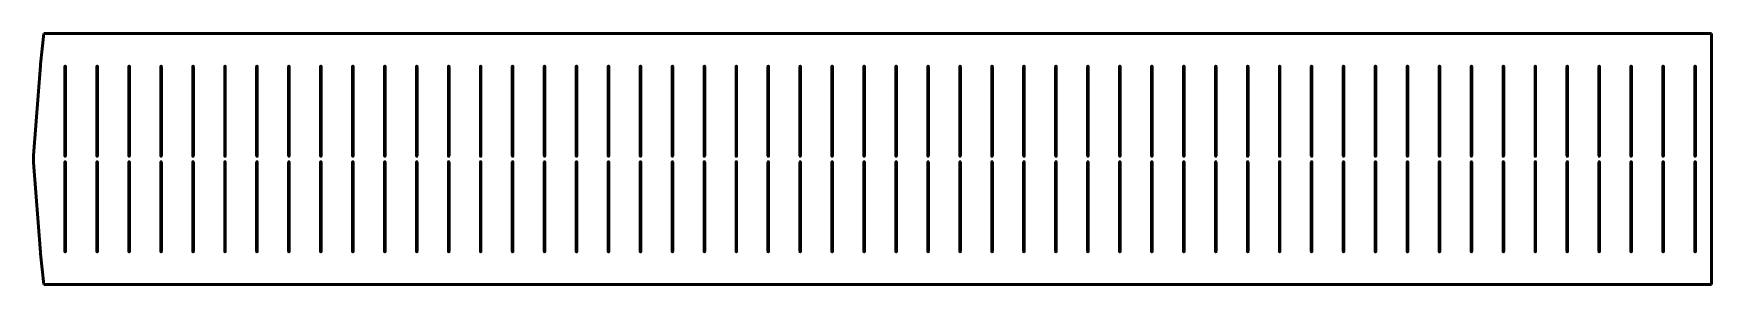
# Model space of a CAD drawing. Header units: millimetres. Extents: x 0 to 525, y 0 to 79.
import ezdxf

# ---------------------------------------------------------------- set-up
doc = ezdxf.new("R2010")
doc.units = ezdxf.units.MM
doc.layers.add('IV_INTERIOR_PROFILES', color=7, linetype='Continuous', lineweight=50)
doc.layers.add('IV_OUTER_PROFILE', color=7, linetype='Continuous', lineweight=50)

msp = doc.modelspace()

# ---------------------------------------------------------------- linework, layer by layer
at = {"layer": 'IV_INTERIOR_PROFILES'}
for p, q in [((9.8, 40.2), (9.8, 68.2)), ((10, 68.2), (10, 40.2)), ((19.8, 40.2), (19.8, 68.2)), ((20, 68.2), (20, 40.2)), ((29.8, 40.2), (29.8, 68.2)), ((30, 68.2), (30, 40.2)), ((39.8, 40.2), (39.8, 68.2)), ((40, 68.2), (40, 40.2)), ((49.8, 40.2), (49.8, 68.2)), ((50, 68.2), (50, 40.2)), ((59.8, 40.2), (59.8, 68.2)), ((60, 68.2), (60, 40.2)), ((69.8, 40.2), (69.8, 68.2)), ((70, 68.2), (70, 40.2)), ((79.8, 40.2), (79.8, 68.2)), ((80, 68.2), (80, 40.2)), ((89.8, 40.2), (89.8, 68.2)), ((90, 68.2), (90, 40.2)), ((99.8, 40.2), (99.8, 68.2)), ((100, 68.2), (100, 40.2)), ((109.8, 40.2), (109.8, 68.2)), ((110, 68.2), (110, 40.2)), ((119.8, 40.2), (119.8, 68.2)), ((120, 68.2), (120, 40.2)), ((129.8, 40.2), (129.8, 68.2)), ((130, 68.2), (130, 40.2)), ((139.8, 40.2), (139.8, 68.2)), ((140, 68.2), (140, 40.2)), ((149.8, 40.2), (149.8, 68.2)), ((150, 68.2), (150, 40.2)), ((159.8, 40.2), (159.8, 68.2)), ((160, 68.2), (160, 40.2)), ((169.8, 40.2), (169.8, 68.2)), ((170, 68.2), (170, 40.2)), ((179.8, 40.2), (179.8, 68.2)), ((180, 68.2), (180, 40.2)), ((189.8, 40.2), (189.8, 68.2)), ((190, 68.2), (190, 40.2)), ((199.8, 40.2), (199.8, 68.2)), ((200, 68.2), (200, 40.2)), ((209.8, 40.2), (209.8, 68.2)), ((210, 68.2), (210, 40.2)), ((219.8, 40.2), (219.8, 68.2)), ((220, 68.2), (220, 40.2)), ((229.8, 40.2), (229.8, 68.2)), ((230, 68.2), (230, 40.2)), ((239.8, 40.2), (239.8, 68.2)), ((240, 68.2), (240, 40.2)), ((249.8, 40.2), (249.8, 68.2)), ((250, 68.2), (250, 40.2)), ((259.8, 40.2), (259.8, 68.2)), ((260, 68.2), (260, 40.2)), ((269.8, 40.2), (269.8, 68.2)), ((270, 68.2), (270, 40.2)), ((279.8, 40.2), (279.8, 68.2)), ((280, 68.2), (280, 40.2)), ((289.8, 40.2), (289.8, 68.2)), ((290, 68.2), (290, 40.2)), ((299.8, 40.2), (299.8, 68.2)), ((300, 68.2), (300, 40.2)), ((309.8, 40.2), (309.8, 68.2)), ((310, 68.2), (310, 40.2)), ((319.8, 40.2), (319.8, 68.2)), ((320, 68.2), (320, 40.2)), ((329.8, 40.2), (329.8, 68.2)), ((330, 68.2), (330, 40.2)), ((339.8, 40.2), (339.8, 68.2)), ((340, 68.2), (340, 40.2)), ((349.8, 40.2), (349.8, 68.2)), ((350, 68.2), (350, 40.2)), ((359.8, 40.2), (359.8, 68.2)), ((360, 68.2), (360, 40.2)), ((369.8, 40.2), (369.8, 68.2)), ((370, 68.2), (370, 40.2)), ((379.8, 40.2), (379.8, 68.2)), ((380, 68.2), (380, 40.2)), ((389.8, 40.2), (389.8, 68.2)), ((390, 68.2), (390, 40.2)), ((399.8, 40.2), (399.8, 68.2)), ((400, 68.2), (400, 40.2)), ((409.8, 40.2), (409.8, 68.2)), ((410, 68.2), (410, 40.2)), ((419.8, 40.2), (419.8, 68.2)), ((420, 68.2), (420, 40.2)), ((429.8, 40.2), (429.8, 68.2)), ((430, 68.2), (430, 40.2)), ((439.8, 40.2), (439.8, 68.2)), ((440, 68.2), (440, 40.2)), ((449.8, 40.2), (449.8, 68.2)), ((450, 68.2), (450, 40.2)), ((459.8, 40.2), (459.8, 68.2)), ((460, 68.2), (460, 40.2)), ((469.8, 40.2), (469.8, 68.2)), ((470, 68.2), (470, 40.2)), ((479.8, 40.2), (479.8, 68.2)), ((480, 68.2), (480, 40.2)), ((489.8, 40.2), (489.8, 68.2)), ((490, 68.2), (490, 40.2)), ((499.8, 40.2), (499.8, 68.2)), ((500, 68.2), (500, 40.2)), ((509.8, 40.2), (509.8, 68.2)), ((510, 68.2), (510, 40.2)), ((519.8, 40.2), (519.8, 68.2)), ((520, 68.2), (520, 40.2)), ((9.8, 10.31), (9.8, 38.31)), ((10, 38.31), (10, 10.31)), ((19.8, 10.31), (19.8, 38.31)), ((20, 38.31), (20, 10.31)), ((29.8, 10.31), (29.8, 38.31)), ((30, 38.31), (30, 10.31)), ((39.8, 10.31), (39.8, 38.31)), ((40, 38.31), (40, 10.31)), ((49.8, 10.31), (49.8, 38.31)), ((50, 38.31), (50, 10.31)), ((59.8, 10.31), (59.8, 38.31)), ((60, 38.31), (60, 10.31)), ((69.8, 10.31), (69.8, 38.31)), ((70, 38.31), (70, 10.31)), ((79.8, 10.31), (79.8, 38.31)), ((80, 38.31), (80, 10.31)), ((89.8, 10.31), (89.8, 38.31)), ((90, 38.31), (90, 10.31)), ((99.8, 10.31), (99.8, 38.31)), ((100, 38.31), (100, 10.31)), ((109.8, 10.31), (109.8, 38.31)), ((110, 38.31), (110, 10.31)), ((119.8, 10.31), (119.8, 38.31)), ((120, 38.31), (120, 10.31)), ((129.8, 10.31), (129.8, 38.31)), ((130, 38.31), (130, 10.31)), ((139.8, 10.31), (139.8, 38.31)), ((140, 38.31), (140, 10.31)), ((149.8, 10.31), (149.8, 38.31)), ((150, 38.31), (150, 10.31)), ((159.8, 10.31), (159.8, 38.31)), ((160, 38.31), (160, 10.31)), ((169.8, 10.31), (169.8, 38.31)), ((170, 38.31), (170, 10.31)), ((179.8, 10.31), (179.8, 38.31)), ((180, 38.31), (180, 10.31)), ((189.8, 10.31), (189.8, 38.31)), ((190, 38.31), (190, 10.31)), ((199.8, 10.31), (199.8, 38.31)), ((200, 38.31), (200, 10.31)), ((209.8, 10.31), (209.8, 38.31)), ((210, 38.31), (210, 10.31)), ((219.8, 10.31), (219.8, 38.31)), ((220, 38.31), (220, 10.31)), ((229.8, 10.31), (229.8, 38.31)), ((230, 38.31), (230, 10.31)), ((239.8, 10.31), (239.8, 38.31)), ((240, 38.31), (240, 10.31)), ((249.8, 10.31), (249.8, 38.31)), ((250, 38.31), (250, 10.31)), ((259.8, 10.31), (259.8, 38.31)), ((260, 38.31), (260, 10.31)), ((269.8, 10.31), (269.8, 38.31)), ((270, 38.31), (270, 10.31)), ((279.8, 10.31), (279.8, 38.31)), ((280, 38.31), (280, 10.31)), ((289.8, 10.31), (289.8, 38.31)), ((290, 38.31), (290, 10.31)), ((299.8, 10.31), (299.8, 38.31)), ((300, 38.31), (300, 10.31)), ((309.8, 10.31), (309.8, 38.31)), ((310, 38.31), (310, 10.31)), ((319.8, 10.31), (319.8, 38.31)), ((320, 38.31), (320, 10.31)), ((329.8, 10.31), (329.8, 38.31)), ((330, 38.31), (330, 10.31)), ((339.8, 10.31), (339.8, 38.31)), ((340, 38.31), (340, 10.31)), ((349.8, 10.31), (349.8, 38.31)), ((350, 38.31), (350, 10.31)), ((359.8, 10.31), (359.8, 38.31)), ((360, 38.31), (360, 10.31)), ((369.8, 10.31), (369.8, 38.31)), ((370, 38.31), (370, 10.31)), ((379.8, 10.31), (379.8, 38.31)), ((380, 38.31), (380, 10.31)), ((389.8, 10.31), (389.8, 38.31)), ((390, 38.31), (390, 10.31)), ((399.8, 10.31), (399.8, 38.31)), ((400, 38.31), (400, 10.31)), ((409.8, 10.31), (409.8, 38.31)), ((410, 38.31), (410, 10.31)), ((419.8, 10.31), (419.8, 38.31)), ((420, 38.31), (420, 10.31)), ((429.8, 10.31), (429.8, 38.31)), ((430, 38.31), (430, 10.31)), ((439.8, 10.31), (439.8, 38.31)), ((440, 38.31), (440, 10.31)), ((449.8, 10.31), (449.8, 38.31)), ((450, 38.31), (450, 10.31)), ((459.8, 10.31), (459.8, 38.31)), ((460, 38.31), (460, 10.31)), ((469.8, 10.31), (469.8, 38.31)), ((470, 38.31), (470, 10.31)), ((479.8, 10.31), (479.8, 38.31)), ((480, 38.31), (480, 10.31)), ((489.8, 10.31), (489.8, 38.31)), ((490, 38.31), (490, 10.31)), ((499.8, 10.31), (499.8, 38.31)), ((500, 38.31), (500, 10.31)), ((509.8, 10.31), (509.8, 38.31)), ((510, 38.31), (510, 10.31)), ((519.8, 10.31), (519.8, 38.31)), ((520, 38.31), (520, 10.31))]:
    msp.add_line(p, q, dxfattribs=at)
for centre, start, end in [((9.9, 68.2), 0, 180), ((19.9, 68.2), 0, 180), ((29.9, 68.2), 0, 180), ((39.9, 68.2), 0, 180), ((49.9, 68.2), 360, 180), ((59.9, 68.2), 360, 180), ((69.9, 68.2), 360, 180), ((79.9, 68.2), 360, 180), ((89.9, 68.2), 0, 180), ((99.9, 68.2), 0, 180), ((109.9, 68.2), 0, 180), ((119.9, 68.2), 360, 180), ((129.9, 68.2), 360, 180), ((139.9, 68.2), 360, 180), ((149.9, 68.2), 360, 180), ((159.9, 68.2), 0, 180), ((169.9, 68.2), 0, 180), ((179.9, 68.2), 0, 180), ((189.9, 68.2), 0, 180), ((199.9, 68.2), 360, 180), ((209.9, 68.2), 360, 180), ((219.9, 68.2), 360, 180), ((229.9, 68.2), 0, 180), ((239.9, 68.2), 0, 180), ((249.9, 68.2), 0, 180), ((259.9, 68.2), 0, 180), ((269.9, 68.2), 360, 180), ((279.9, 68.2), 360, 180), ((289.9, 68.2), 360, 180), ((299.9, 68.2), 0, 180), ((309.9, 68.2), 0, 180), ((319.9, 68.2), 0, 180), ((329.9, 68.2), 0, 180), ((339.9, 68.2), 360, 180), ((349.9, 68.2), 360, 180), ((359.9, 68.2), 360, 180), ((369.9, 68.2), 360, 180), ((379.9, 68.2), 0, 180), ((389.9, 68.2), 0, 180), ((399.9, 68.2), 0, 180), ((409.9, 68.2), 360, 180), ((419.9, 68.2), 360, 180), ((429.9, 68.2), 360, 180), ((439.9, 68.2), 360, 180), ((449.9, 68.2), 0, 180), ((459.9, 68.2), 0, 180), ((469.9, 68.2), 0, 180), ((479.9, 68.2), 0, 180), ((489.9, 68.2), 360, 180), ((499.9, 68.2), 360, 180), ((509.9, 68.2), 360, 180), ((519.9, 68.2), 0, 180), ((9.9, 40.2), 180, 0), ((9.9, 38.31), 0, 180), ((19.9, 40.2), 180, 360), ((19.9, 38.31), 0, 180), ((29.9, 40.2), 180, 0), ((29.9, 38.31), 0, 180), ((39.9, 40.2), 180, 0), ((39.9, 38.31), 0, 180), ((49.9, 40.2), 180, 0), ((49.9, 38.31), 0, 180), ((59.9, 40.2), 180, 0), ((59.9, 38.31), 0, 180), ((69.9, 40.2), 180, 0), ((69.9, 38.31), 0, 180), ((79.9, 40.2), 180, 0), ((79.9, 38.31), 0, 180), ((89.9, 40.2), 180, 0), ((89.9, 38.31), 0, 180), ((99.9, 40.2), 180, 0), ((99.9, 38.31), 0, 180), ((109.9, 40.2), 180, 0), ((109.9, 38.31), 0, 180), ((119.9, 40.2), 180, 0), ((119.9, 38.31), 0, 180), ((129.9, 40.2), 180, 0), ((129.9, 38.31), 0, 180), ((139.9, 40.2), 180, 0), ((139.9, 38.31), 0, 180), ((149.9, 40.2), 180, 0), ((149.9, 38.31), 0, 180), ((159.9, 40.2), 180, 0), ((159.9, 38.31), 0, 180), ((169.9, 40.2), 180, 360), ((169.9, 38.31), 0, 180), ((179.9, 40.2), 180, 0), ((179.9, 38.31), 0, 180), ((189.9, 40.2), 180, 0), ((189.9, 38.31), 0, 180), ((199.9, 40.2), 180, 0), ((199.9, 38.31), 0, 180), ((209.9, 40.2), 180, 0), ((209.9, 38.31), 0, 180), ((219.9, 40.2), 180, 0), ((219.9, 38.31), 0, 180), ((229.9, 40.2), 180, 0), ((229.9, 38.31), 0, 180), ((239.9, 40.2), 180, 360), ((239.9, 38.31), 0, 180), ((249.9, 40.2), 180, 0), ((249.9, 38.31), 0, 180), ((259.9, 40.2), 180, 0), ((259.9, 38.31), 0, 180), ((269.9, 40.2), 180, 0), ((269.9, 38.31), 0, 180), ((279.9, 40.2), 180, 0), ((279.9, 38.31), 0, 180), ((289.9, 40.2), 180, 0), ((289.9, 38.31), 0, 180), ((299.9, 40.2), 180, 0), ((299.9, 38.31), 0, 180), ((309.9, 40.2), 180, 360), ((309.9, 38.31), 0, 180), ((319.9, 40.2), 180, 0), ((319.9, 38.31), 0, 180), ((329.9, 40.2), 180, 0), ((329.9, 38.31), 0, 180), ((339.9, 40.2), 180, 0), ((339.9, 38.31), 0, 180), ((349.9, 40.2), 180, 0), ((349.9, 38.31), 0, 180), ((359.9, 40.2), 180, 0), ((359.9, 38.31), 0, 180), ((369.9, 40.2), 180, 0), ((369.9, 38.31), 0, 180), ((379.9, 40.2), 180, 0), ((379.9, 38.31), 0, 180), ((389.9, 40.2), 180, 0), ((389.9, 38.31), 0, 180), ((399.9, 40.2), 180, 0), ((399.9, 38.31), 0, 180), ((409.9, 40.2), 180, 0), ((409.9, 38.31), 0, 180), ((419.9, 40.2), 180, 0), ((419.9, 38.31), 0, 180), ((429.9, 40.2), 180, 0), ((429.9, 38.31), 0, 180), ((439.9, 40.2), 180, 0), ((439.9, 38.31), 0, 180), ((449.9, 40.2), 180, 0), ((449.9, 38.31), 0, 180), ((459.9, 40.2), 180, 360), ((459.9, 38.31), 0, 180), ((469.9, 40.2), 180, 0), ((469.9, 38.31), 0, 180), ((479.9, 40.2), 180, 0), ((479.9, 38.31), 0, 180), ((489.9, 40.2), 180, 0), ((489.9, 38.31), 0, 180), ((499.9, 40.2), 180, 0), ((499.9, 38.31), 0, 180), ((509.9, 40.2), 180, 0), ((509.9, 38.31), 0, 180), ((519.9, 40.2), 180, 0), ((519.9, 38.31), 0, 180), ((9.9, 10.31), 180, 0), ((19.9, 10.31), 180, 0), ((29.9, 10.31), 180, 0), ((39.9, 10.31), 180, 0), ((49.9, 10.31), 180, 0), ((59.9, 10.31), 180, 0), ((69.9, 10.31), 180, 0), ((79.9, 10.31), 180, 0), ((89.9, 10.31), 180, 0), ((99.9, 10.31), 180, 0), ((109.9, 10.31), 180, 0), ((119.9, 10.31), 180, 0), ((129.9, 10.31), 180, 0), ((139.9, 10.31), 180, 0), ((149.9, 10.31), 180, 0), ((159.9, 10.31), 180, 0), ((169.9, 10.31), 180, 0), ((179.9, 10.31), 180, 0), ((189.9, 10.31), 180, 0), ((199.9, 10.31), 180, 0), ((209.9, 10.31), 180, 0), ((219.9, 10.31), 180, 0), ((229.9, 10.31), 180, 0), ((239.9, 10.31), 180, 0), ((249.9, 10.31), 180, 0), ((259.9, 10.31), 180, 0), ((269.9, 10.31), 180, 0), ((279.9, 10.31), 180, 0), ((289.9, 10.31), 180, 0), ((299.9, 10.31), 180, 0), ((309.9, 10.31), 180, 0), ((319.9, 10.31), 180, 0), ((329.9, 10.31), 180, 0), ((339.9, 10.31), 180, 0), ((349.9, 10.31), 180, 0), ((359.9, 10.31), 180, 0), ((369.9, 10.31), 180, 0), ((379.9, 10.31), 180, 0), ((389.9, 10.31), 180, 0), ((399.9, 10.31), 180, 0), ((409.9, 10.31), 180, 0), ((419.9, 10.31), 180, 0), ((429.9, 10.31), 180, 0), ((439.9, 10.31), 180, 0), ((449.9, 10.31), 180, 0), ((459.9, 10.31), 180, 0), ((469.9, 10.31), 180, 0), ((479.9, 10.31), 180, 0), ((489.9, 10.31), 180, 0), ((499.9, 10.31), 180, 0), ((509.9, 10.31), 180, 0), ((519.9, 10.31), 180, 0)]:
    msp.add_arc(centre, 0.1, start, end, dxfattribs=at)
at = {"layer": 'IV_OUTER_PROFILE'}
for p, q in [((3.21, 78.51), (2.2, 68.91)), ((3.21, 78.51), (525, 78.51)), ((525, 78.51), (525, 0)), ((2.13, 68.49), (0, 40.39)), ((0, 38.12), (0, 40.39)), ((0, 38.12), (2.13, 10.02)), ((2.2, 9.6), (3.21, 0)), ((525, 0), (3.21, 0))]:
    msp.add_line(p, q, dxfattribs=at)
for centre, radius, start, end in [((25.3, 64.72), 23.48, 169.7026, 170.7524), ((7.1, 10.66), 5.02, 187.3165, 192.2285)]:
    msp.add_arc(centre, radius, start, end, dxfattribs=at)

doc.saveas('drawing.dxf')
